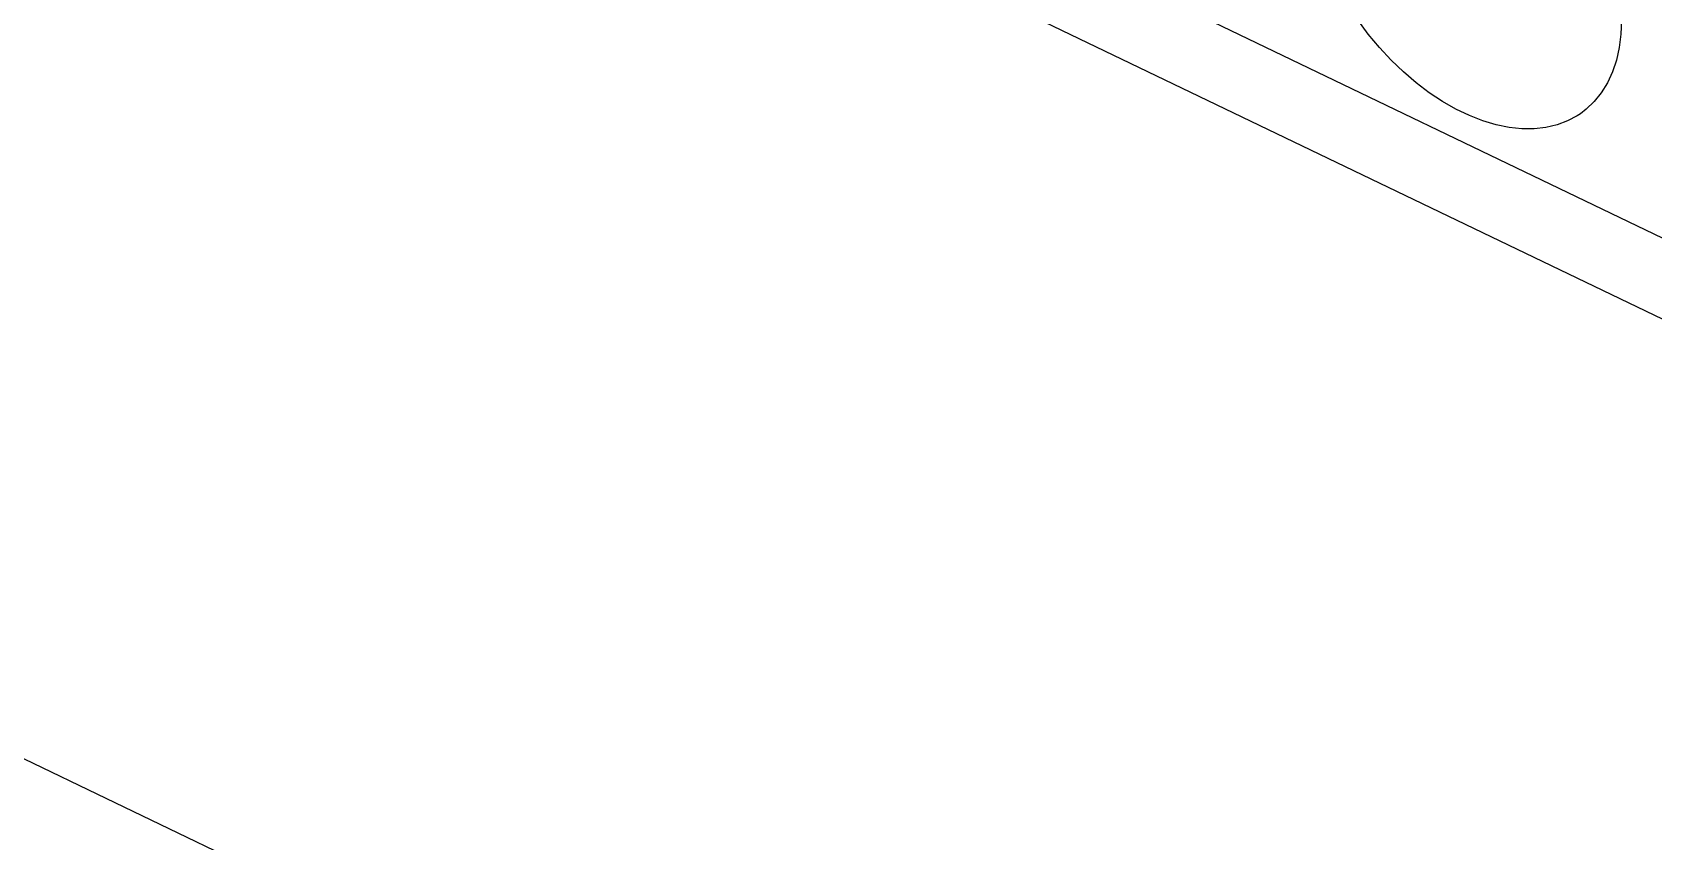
# Model space of a CAD drawing. Extents: x 0 to 420, y 0 to 297.
# Drawn here: x 180.61 to 196.3, y 180.36 to 188.18 of the extents above; entities that cross this region are included whole.
import ezdxf

# ---------------------------------------------------------------- set-up
doc = ezdxf.new("R2010")
doc.units = 0
doc.header["$LTSCALE"] = 23.1
doc.layers.add('40000_ISO', color=7, linetype='CONTINUOUS')

msp = doc.modelspace()

# ---------------------------------------------------------------- linework, layer by layer
at = {"layer": '40000_ISO', "color": 7, "linetype": 'CONTINUOUS'}
for p, q in [((221.158, 174.287), (167.747, 199.961)), ((220.838, 173.657), (167.427, 199.331)), ((210.729, 166.647), (157.318, 192.32)), ((193.539, 188.169), (193.437, 188.305)), ((195.99, 188.304), (195.984, 188.168)), ((193.647, 188.04), (193.539, 188.169)), ((195.984, 188.168), (195.967, 188.039)), ((193.761, 187.917), (193.647, 188.04)), ((195.967, 188.039), (195.94, 187.916)), ((193.879, 187.803), (193.761, 187.917)), ((194.003, 187.698), (193.879, 187.803)), ((195.902, 187.802), (195.853, 187.697)), ((195.94, 187.916), (195.902, 187.802)), ((194.129, 187.602), (194.003, 187.698)), ((195.853, 187.697), (195.794, 187.601)), ((194.257, 187.517), (194.129, 187.602)), ((194.387, 187.443), (194.257, 187.517)), ((195.726, 187.516), (195.648, 187.442)), ((195.794, 187.601), (195.726, 187.516)), ((194.518, 187.38), (194.387, 187.443)), ((194.648, 187.329), (194.518, 187.38)), ((194.776, 187.291), (194.648, 187.329)), ((195.468, 187.329), (195.367, 187.291)), ((195.562, 187.379), (195.468, 187.329)), ((195.592, 187.399), (195.562, 187.379)), ((195.648, 187.442), (195.592, 187.399)), ((194.903, 187.265), (194.776, 187.291)), ((195.026, 187.252), (194.903, 187.265)), ((195.145, 187.252), (195.026, 187.252)), ((195.258, 187.265), (195.145, 187.252)), ((195.367, 187.291), (195.258, 187.265))]:
    msp.add_line(p, q, dxfattribs=at)

doc.saveas('drawing.dxf')
